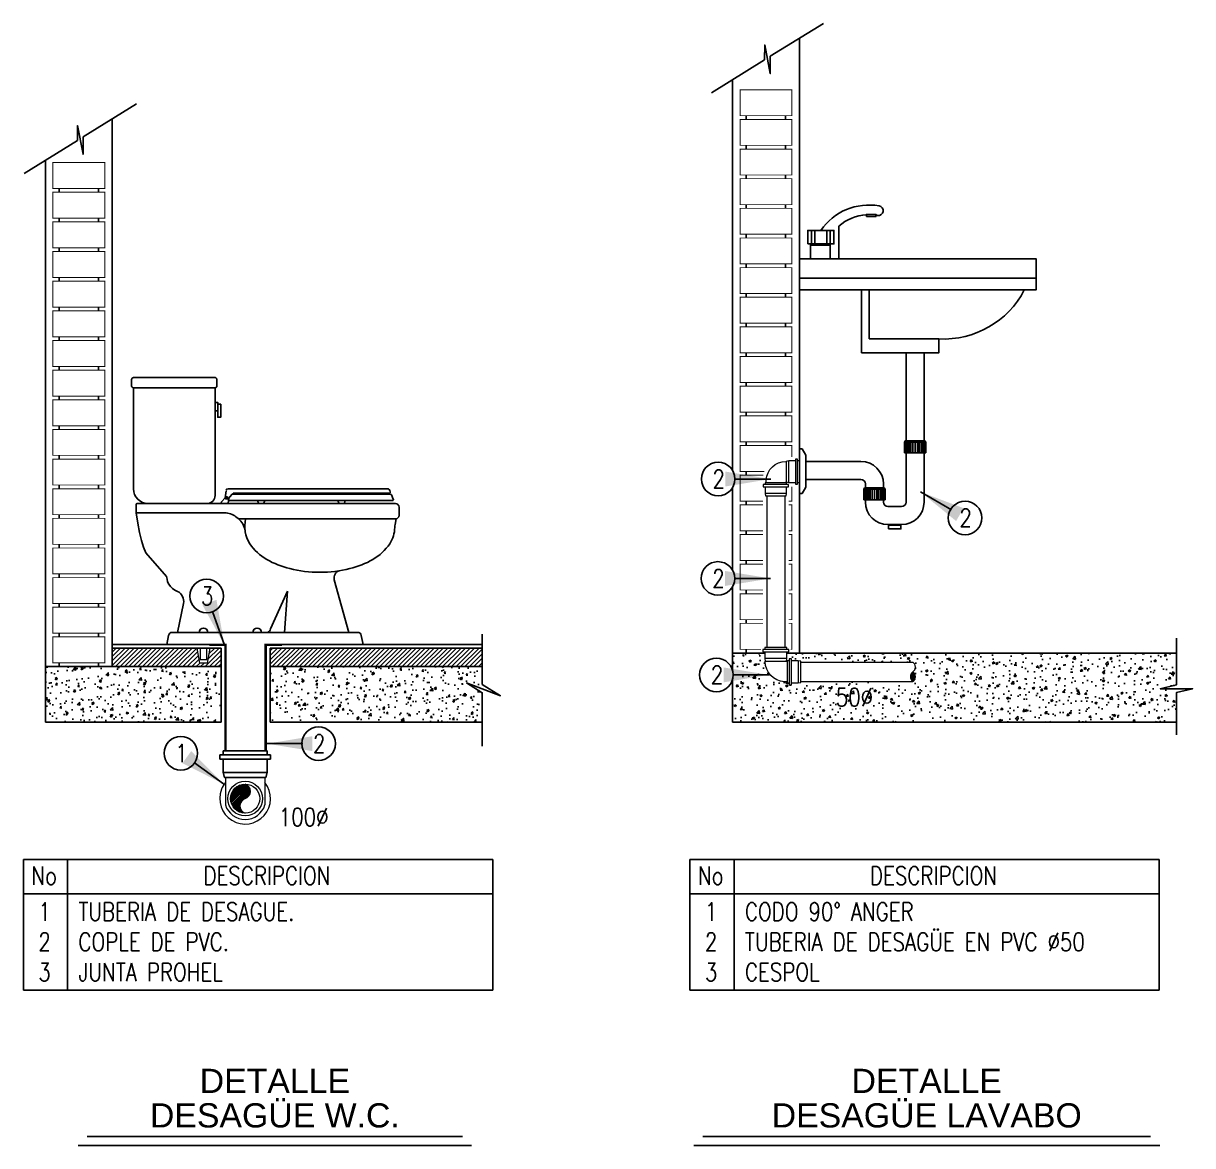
# Model space of a CAD drawing. Header units: millimetres. Extents: x 1309 to 1714, y 898 to 1242.
# Drawn here: x 1568.015 to 1570.592, y 1211.394 to 1213.868 of the extents above; entities that cross this region are included whole.
import ezdxf
from ezdxf.enums import TextEntityAlignment as Align

# ---------------------------------------------------------------- set-up
doc = ezdxf.new("R2010")
doc.units = ezdxf.units.MM
for name, color, linetype in [('Caseta Muebles', 151, 'Continuous'), ('Caseta Muros', 181, 'Continuous'), ('Detalles', 8, 'Continuous'), ('Letreros', 7, 'Continuous'), ('Num Pieza', 6, 'Continuous'), ('Texto', 7, 'Continuous')]:
    doc.layers.add(name, color=color, linetype=linetype)
doc.layers.add('Sanitario Accesorios', color=41, linetype='Continuous', lineweight=15)
doc.layers.add('Sanitario Tuberia', color=131, linetype='Continuous', lineweight=15)
doc.styles.add('arial', font='arial.ttf')
doc.styles.add('Texto', font='simplex.shx', dxfattribs={"width": 0.8})
doc.dimstyles.new('Cotas', dxfattribs={"dimtxt": 0.125, "dimasz": 0.1, "dimexe": 0.05, "dimexo": 0.01, "dimgap": 0.02, "dimtad": 0, "dimtih": 1, "dimtoh": 1, "dimzin": 1, "dimdsep": 46, "dimtxsty": 'Texto', "dimcen": 0.01, "dimclrd": 1, "dimclre": 1, "dimclrt": 7, "dimaunit": 1, "dimadec": 4, "dimazin": 0, "dimtfac": 1, "dimtmove": 2, "dimatfit": 3, "dimfxl": 1.25, "dimarcsym": 0})

msp = doc.modelspace()

# ---------------------------------------------------------------- hatches: boundary and pattern name
at = {"layer": 'Detalles'}
h = msp.add_hatch(dxfattribs=at)
h.set_pattern_fill('ANSI31', color=8, scale=0.002199, style=0)
h.set_pattern_definition([(45, (1467.678691, 1146.7580856), (-0.00493726846, 0.00493726846), [])])
h.paths.add_polyline_path([(1568.39788, 1212.4912), (1568.21084, 1212.4912), (1568.21084, 1212.45036), (1568.45082, 1212.45036), (1568.45082, 1212.4912), (1568.42627, 1212.4912), (1568.42033, 1212.45807), (1568.40382, 1212.45807)])
h.paths.add_polyline_path([(1569.02646, 1212.4912), (1568.55897, 1212.4912), (1568.55897, 1212.45036), (1569.02647, 1212.45036)])
h = msp.add_hatch(dxfattribs=at)
h.set_pattern_fill('AR-CONC', color=8, scale=0.000266761, style=0)
h.set_pattern_definition([(50, (1482.551685, 1156.99002), (0.048599831, -0.004251932), [0.005081804, -0.055899844]), (355, (1482.551685, 1156.99002), (-0.009401424, 0.05096653), [0.004065443, -0.044719875]), (100.451, (1482.555735, 1156.989667), (0.039198582, 0.046714367), [0.004318867, -0.047507532]), (46.1842, (1482.551685, 1157.00357), (0.072313415, -0.01121527), [0.007622706, -0.083849766]), (96.6356, (1482.55771, 1157.00264), (0.06333028, 0.06600358), [0.0064783, -0.071261297]), (351.184, (1482.551685, 1157.00357), (0.063330377, 0.06600346), [0.006098165, -0.067079813]), (21, (1482.55846, 1157.000185), (0.040444992, -0.02728049), [0.005081804, -0.055899844]), (326, (1482.55846, 1157.000185), (0.016486393, 0.049134233), [0.004065443, -0.044719875]), (71.4514, (1482.56183, 1156.99791), (0.056931274, 0.021853853), [0.004318867, -0.047507532]), (37.5, (1482.551685, 1156.990021), (0.00082392, 0.0225560176), [0, -0.044177816, 0, -0.045397449, 0, -0.044889269]), (7.5, (1482.551685, 1156.99002), (0.0178249044, 0.026724307), [0, -0.025883322, 0, -0.0431614554, 0, -0.01710874]), (327.5, (1482.536575, 1156.99002), (0.0361703323, -0.0015282076), [0, -0.016939347, 0, -0.052850762, 0, -0.070128895]), (317.5, (1482.5298, 1156.99002), (0.039515143, 0.006782805), [0, -0.022021151, 0, -0.035098326, 0, -0.049801679])])
h.paths.add_polyline_path([(1570.55644, 1212.48026), (1569.69808, 1212.48026), (1569.69808, 1212.46801), (1569.69681, 1212.46258, 0.3478043), (1569.69869, 1212.46075), (1569.69869, 1212.4633), (1569.70292, 1212.4633), (1569.70292, 1212.46719), (1569.70779, 1212.46719), (1569.70779, 1212.4633), (1569.72281, 1212.4633), (1569.72831, 1212.46201), (1569.72831, 1212.4601), (1569.9756, 1212.4601, -0.5135972), (1569.9756, 1212.43874, -0.5135972), (1569.9756, 1212.41737), (1569.72831, 1212.41737), (1569.72831, 1212.41546), (1569.72281, 1212.41417), (1569.70779, 1212.41417), (1569.70779, 1212.41028), (1569.70292, 1212.41028), (1569.70292, 1212.41417), (1569.69869, 1212.41417), (1569.69869, 1212.41672), (1569.69235, 1212.41706, -0.3989595), (1569.65024, 1212.46143), (1569.65024, 1212.46251), (1569.64895, 1212.46801), (1569.64895, 1212.48026), (1569.57834, 1212.48026), (1569.57834, 1212.32783), (1570.55644, 1212.32783), (1570.55644, 1212.39287), (1570.59214, 1212.40134), (1570.52074, 1212.40134), (1570.55644, 1212.40981)])
h = msp.add_hatch(dxfattribs=at)
h.set_pattern_fill('AR-CONC', color=8, scale=0.000266761, style=0)
h.set_pattern_definition([(50, (6.338288, 13.80969), (0.048599831, -0.0042519322), [0.005081804, -0.055899844]), (355, (6.338288, 13.80969), (-0.0094015832, 0.0509665848), [0.0040654432, -0.0447200311]), (100.4514447, (6.342337, 13.809334), (0.0391982477, 0.0467146506), [0.0043188688, -0.0475075968]), (46.1842, (6.33829, 13.82324), (0.072313415, -0.0112152688), [0.007622706, -0.083849766]), (96.6355576, (6.344314, 13.822306), (0.063330251, 0.0660037308), [0.006478306, -0.0712614595]), (351.184151, (6.33829, 13.82324), (0.063330251, 0.0660037308), [0.006098156, -0.0670797414]), (21, (6.345063, 13.819852), (0.040444862, -0.0272804039), [0.005081804, -0.055899844]), (326, (6.345063, 13.81985), (0.0164863934, 0.0491342333), [0.0040654432, -0.0447198752]), (71.451445, (6.348434, 13.81758), (0.0569312553, 0.0218538297), [0.0043188688, -0.0475075149]), (37.5, (6.338288, 13.809689), (0.00082392002, 0.0225560176), [0, -0.04417781615, 0, -0.0453974491, 0, -0.0448892687]), (7.5, (6.338288, 13.809689), (0.0178249044, 0.0267243069), [0, -0.02588332173, 0, -0.04316145535, 0, -0.01710874015]), (327.5, (6.323178, 13.809689), (0.03617033226, -0.00152820757), [0, -0.0169393467, 0, -0.05285076165, 0, -0.07012889527]), (317.5, (6.316402, 13.80969), (0.03951514264, 0.00678280546), [0, -0.0220211507, 0, -0.03509832633, 0, -0.04980167925])])
h.paths.add_polyline_path([(1569.02645, 1212.39282), (1568.99206, 1212.41439), (1569.06659, 1212.3859), (1569.02647, 1212.41105), (1569.02647, 1212.45036), (1568.55897, 1212.45036), (1568.55897, 1212.32783), (1569.02646, 1212.32783)])
h.paths.add_polyline_path([(1568.45082, 1212.45036), (1568.06381, 1212.45036), (1568.06381, 1212.32783), (1568.45082, 1212.32783)])
at = {"layer": 'Sanitario Accesorios'}
h = msp.add_hatch(dxfattribs=at)
h.set_pattern_fill('ANSI31', color=8, scale=0.000754315, style=0)
h.set_pattern_definition([(45, (1444.39932, 1145.3458775), (-0.001693484492, 0.001693484492), [])])
h.paths.add_polyline_path([(1568.50397, 1212.19142, 0.4142136), (1568.47186, 1212.15931, 0.4142136), (1568.50397, 1212.1272, -0.7204707), (1568.50397, 1212.15931, 0.7204707)])

# ---------------------------------------------------------------- linework, layer by layer
for p, q in [((1568.46079, 1212.45036), (1568.46079, 1212.49937)), ((1568.54901, 1212.45036), (1568.54901, 1212.49937))]:
    msp.add_line(p, q)
at = {"color": 6}
for p, q in [((1569.04959, 1212.0254), (1568.01513, 1212.0254)), ((1568.01513, 1212.0254), (1568.01513, 1211.73741)), ((1568.11264, 1212.0254), (1568.11264, 1211.73741)), ((1569.04959, 1211.73741), (1569.04959, 1212.0254)), ((1570.51867, 1212.0254), (1569.48422, 1212.0254)), ((1569.48422, 1212.0254), (1569.48422, 1211.73741)), ((1569.58173, 1212.0254), (1569.58173, 1211.73741)), ((1570.51867, 1211.73741), (1570.51867, 1212.0254)), ((1568.01513, 1211.94937), (1569.04959, 1211.94937)), ((1569.48422, 1211.94937), (1570.51867, 1211.94937)), ((1568.01513, 1211.73741), (1569.04959, 1211.73741)), ((1569.48422, 1211.73741), (1570.51867, 1211.73741))]:
    msp.add_line(p, q, dxfattribs=at)
msp.add_lwpolyline([(1570.55644, 1212.51269), (1570.55644, 1212.40981), (1570.52074, 1212.40134), (1570.59214, 1212.40134), (1570.55644, 1212.39287), (1570.55644, 1212.29961)])
at = {"layer": 'Caseta Muebles'}
for p, q in [((1569.75187, 1213.41193), (1569.75187, 1213.38196)), ((1569.75962, 1213.41193), (1569.75962, 1213.38196)), ((1569.78573, 1213.41193), (1569.78573, 1213.38196)), ((1569.79348, 1213.41193), (1569.79348, 1213.38196)), ((1569.81223, 1213.34949), (1569.81223, 1213.42117)), ((1569.72537, 1213.30683), (1570.24707, 1213.30683)), ((1569.8796, 1213.2806), (1569.8796, 1213.17265)), ((1569.8796, 1213.17265), (1570.03313, 1213.17265)), ((1569.96055, 1213.14073), (1569.96055, 1213.1074)), ((1570.00036, 1213.14195), (1570.00036, 1212.94827)), ((1569.96055, 1213.1074), (1569.96055, 1212.94827)), ((1568.25774, 1213.06478), (1568.25774, 1212.84244)), ((1568.43755, 1212.82748), (1568.43755, 1213.06478)), ((1569.95684, 1212.94532), (1569.95861, 1212.94827)), ((1569.95684, 1212.92168), (1569.95684, 1212.94532)), ((1569.95684, 1212.94532), (1570.00382, 1212.94532)), ((1569.958, 1212.94532), (1569.95969, 1212.94827)), ((1569.958, 1212.92168), (1569.958, 1212.94532)), ((1569.95861, 1212.94827), (1570.00204, 1212.94827)), ((1569.95916, 1212.94532), (1569.96076, 1212.94827)), ((1569.95916, 1212.92168), (1569.95916, 1212.94532)), ((1569.96122, 1212.94532), (1569.96267, 1212.94827)), ((1569.96122, 1212.92168), (1569.96122, 1212.94532)), ((1569.96381, 1212.94532), (1569.96506, 1212.94827)), ((1569.96381, 1212.92168), (1569.96381, 1212.94532)), ((1569.96716, 1212.94532), (1569.96816, 1212.94827)), ((1569.96716, 1212.92168), (1569.96716, 1212.94532)), ((1569.97103, 1212.94532), (1569.97174, 1212.94827)), ((1569.97103, 1212.92168), (1569.97103, 1212.94532)), ((1569.97516, 1212.94532), (1569.97555, 1212.94827)), ((1569.97516, 1212.92168), (1569.97516, 1212.94532)), ((1569.98033, 1212.94532), (1569.98033, 1212.94827)), ((1569.98033, 1212.94532), (1569.98033, 1212.92168)), ((1569.9855, 1212.94532), (1569.98511, 1212.94827)), ((1569.9855, 1212.92168), (1569.9855, 1212.94532)), ((1569.98963, 1212.94532), (1569.98892, 1212.94827)), ((1569.98963, 1212.92168), (1569.98963, 1212.94532)), ((1569.9935, 1212.94532), (1569.9925, 1212.94827)), ((1569.9935, 1212.92168), (1569.9935, 1212.94532)), ((1569.99685, 1212.94532), (1569.9956, 1212.94827)), ((1569.99685, 1212.92168), (1569.99685, 1212.94532)), ((1569.99943, 1212.94532), (1569.99799, 1212.94827)), ((1569.99943, 1212.92168), (1569.99943, 1212.94532)), ((1570.0015, 1212.94532), (1569.9999, 1212.94827)), ((1570.00266, 1212.94532), (1570.00097, 1212.94827)), ((1570.0015, 1212.92168), (1570.0015, 1212.94532)), ((1570.00382, 1212.94532), (1570.00204, 1212.94827)), ((1570.00266, 1212.92168), (1570.00266, 1212.94532)), ((1570.00382, 1212.92168), (1570.00382, 1212.94532)), ((1569.73179, 1212.93005), (1569.72537, 1212.93005)), ((1569.73982, 1212.91624), (1569.73179, 1212.93005)), ((1569.95684, 1212.92168), (1570.00382, 1212.92168)), ((1569.96055, 1212.92168), (1569.96055, 1212.81304)), ((1570.00036, 1212.92168), (1570.00036, 1212.81304)), ((1569.73982, 1212.91624), (1569.73982, 1212.84598)), ((1569.73982, 1212.90258), (1569.86102, 1212.90258)), ((1569.73982, 1212.84598), (1569.73179, 1212.83217)), ((1569.73982, 1212.86277), (1569.86102, 1212.86277)), ((1569.86726, 1212.84148), (1569.86904, 1212.84443)), ((1569.86726, 1212.84148), (1569.91425, 1212.84148)), ((1569.86726, 1212.81784), (1569.86726, 1212.84148)), ((1569.86843, 1212.84148), (1569.87012, 1212.84443)), ((1569.86843, 1212.81784), (1569.86843, 1212.84148)), ((1569.86904, 1212.84443), (1569.91247, 1212.84443)), ((1569.86959, 1212.84148), (1569.87119, 1212.84443)), ((1569.86959, 1212.81784), (1569.86959, 1212.84148)), ((1569.87098, 1212.85282), (1569.87098, 1212.84443)), ((1569.87165, 1212.84148), (1569.8731, 1212.84443)), ((1569.87165, 1212.81784), (1569.87165, 1212.84148)), ((1569.87423, 1212.84148), (1569.87548, 1212.84443)), ((1569.87423, 1212.81784), (1569.87423, 1212.84148)), ((1569.87759, 1212.84148), (1569.87859, 1212.84443)), ((1569.87759, 1212.81784), (1569.87759, 1212.84148)), ((1569.88146, 1212.84148), (1569.88216, 1212.84443)), ((1569.88146, 1212.81784), (1569.88146, 1212.84148)), ((1569.88559, 1212.84148), (1569.88598, 1212.84443)), ((1569.88559, 1212.81784), (1569.88559, 1212.84148)), ((1569.89076, 1212.84148), (1569.89076, 1212.84443)), ((1569.89076, 1212.84148), (1569.89076, 1212.81784)), ((1569.89592, 1212.84148), (1569.89553, 1212.84443)), ((1569.89592, 1212.81784), (1569.89592, 1212.84148)), ((1569.90005, 1212.84148), (1569.89935, 1212.84443)), ((1569.90005, 1212.81784), (1569.90005, 1212.84148)), ((1569.90393, 1212.84148), (1569.90293, 1212.84443)), ((1569.90393, 1212.81784), (1569.90393, 1212.84148)), ((1569.90728, 1212.84148), (1569.90603, 1212.84443)), ((1569.90728, 1212.81784), (1569.90728, 1212.84148)), ((1569.90986, 1212.84148), (1569.90842, 1212.84443)), ((1569.90986, 1212.81784), (1569.90986, 1212.84148)), ((1569.91193, 1212.84148), (1569.91032, 1212.84443)), ((1569.91079, 1212.85282), (1569.91079, 1212.84443)), ((1569.91309, 1212.84148), (1569.9114, 1212.84443)), ((1569.91193, 1212.81784), (1569.91193, 1212.84148)), ((1569.91425, 1212.84148), (1569.91247, 1212.84443)), ((1569.91309, 1212.81784), (1569.91309, 1212.84148)), ((1569.91425, 1212.81784), (1569.91425, 1212.84148)), ((1568.45968, 1212.82261), (1568.46208, 1212.8376)), ((1568.46558, 1212.82029), (1568.4617, 1212.82029)), ((1568.47463, 1212.82993), (1568.46714, 1212.82101)), ((1568.46724, 1212.81618), (1568.82859, 1212.81618)), ((1568.47477, 1212.83009), (1568.8234, 1212.83009)), ((1569.73179, 1212.83217), (1569.72537, 1212.83217)), ((1569.86726, 1212.81784), (1569.91425, 1212.81784)), ((1569.87098, 1212.81784), (1569.87098, 1212.81304)), ((1569.91079, 1212.81784), (1569.91079, 1212.81304)), ((1568.26387, 1212.78935), (1568.26387, 1212.80772)), ((1568.26591, 1212.80977), (1568.83494, 1212.80977)), ((1568.84311, 1212.8016), (1568.84311, 1212.78391)), ((1569.92074, 1212.80308), (1569.9506, 1212.80308)), ((1568.26387, 1212.78935), (1568.45838, 1212.78935)), ((1568.26387, 1212.78935), (1568.2672, 1212.76647)), ((1568.2672, 1212.76647), (1568.27095, 1212.74623)), ((1568.4886, 1212.77668), (1568.48372, 1212.78054)), ((1568.48974, 1212.77574), (1568.83494, 1212.77574)), ((1568.83439, 1212.76341), (1568.8368, 1212.77596)), ((1568.27095, 1212.74623), (1568.27513, 1212.72862)), ((1569.92074, 1212.76327), (1569.9506, 1212.76327)), ((1568.27513, 1212.72862), (1568.27974, 1212.71366)), ((1568.27974, 1212.71366), (1568.28477, 1212.70133)), ((1568.28477, 1212.70133), (1568.33062, 1212.649)), ((1568.33062, 1212.649), (1568.33179, 1212.643)), ((1568.33179, 1212.643), (1568.33313, 1212.63708)), ((1568.33313, 1212.63708), (1568.33554, 1212.6317)), ((1568.73251, 1212.52581), (1568.70032, 1212.64162)), ((1568.33554, 1212.6317), (1568.33901, 1212.62687)), ((1568.33901, 1212.62687), (1568.34353, 1212.62258)), ((1568.34353, 1212.62258), (1568.34912, 1212.61884)), ((1568.34912, 1212.61884), (1568.35457, 1212.61622)), ((1568.55977, 1212.53356), (1568.59745, 1212.6168)), ((1568.59745, 1212.6168), (1568.59028, 1212.52581)), ((1568.35463, 1212.52581), (1568.36799, 1212.58939)), ((1568.33114, 1212.49937), (1568.33506, 1212.51922)), ((1568.75189, 1212.52581), (1568.34307, 1212.52581)), ((1568.76383, 1212.49937), (1568.75991, 1212.51922))]:
    msp.add_line(p, q, dxfattribs=at)
for points in [[(1569.87335, 1213.44229), (1569.89398, 1213.44229), (1569.89398, 1213.44712), (1569.87335, 1213.44712)], [(1569.74374, 1213.38196), (1569.80161, 1213.38196), (1569.80161, 1213.41193), (1569.74374, 1213.41193)], [(1569.74977, 1213.34949), (1569.79364, 1213.34949), (1569.79364, 1213.37945), (1569.74977, 1213.37945)], [(1569.72537, 1213.2806), (1570.24707, 1213.2806), (1570.24707, 1213.34949), (1569.72537, 1213.34949)], [(1568.43755, 1213.03265), (1568.43755, 1213.01375), (1568.4435, 1213.01375), (1568.4435, 1213.03265)], [(1568.4435, 1213.02877), (1568.4435, 1213.00011), (1568.44995, 1213.00011), (1568.44995, 1213.02877)], [(1569.92222, 1212.75383), (1569.94922, 1212.75383), (1569.94922, 1212.76238), (1569.92222, 1212.76238)]]:
    msp.add_lwpolyline(points, close=True, dxfattribs=at)
msp.add_lwpolyline([(1570.03313, 1213.2806), (1569.86236, 1213.2806), (1569.86236, 1213.14195), (1570.03313, 1213.14195), (1570.03313, 1213.17265)], dxfattribs=at)
msp.add_lwpolyline([(1568.25371, 1213.06886), (1568.25371, 1213.08341, -0.4142136), (1568.25779, 1213.08749), (1568.4375, 1213.08749, -0.4142136), (1568.44158, 1213.08341), (1568.44158, 1213.06886, -0.4142136), (1568.4375, 1213.06478), (1568.25779, 1213.06478, -0.4142136)], format="xyb", close=True, dxfattribs=at)
for points in [[(1568.47776, 1212.83285), (1568.82206, 1212.83285, 0.5661501), (1568.82386, 1212.83586, 0.0134126), (1568.8212, 1212.84053, 0.2626284), (1568.81771, 1212.8425), (1568.46611, 1212.8425)], [(1568.45137, 1212.80977), (1568.45137, 1212.81189, -0.1764695), (1568.45185, 1212.8132), (1568.45967, 1212.82251, -0.4087809)], [(1568.46806, 1212.8221, -0.0120746), (1568.46805, 1212.82201), (1568.46635, 1212.80977)]]:
    msp.add_lwpolyline(points, format="xyb", dxfattribs=at)
msp.add_circle((1568.46377, 1212.82341), 0.0014, dxfattribs=at)
for centre, radius, start, end in [((1569.87916, 1213.33834), 0.12943, 80.18068, 145.35325), ((1569.8995, 1213.45537), 0.01065, 260.6365, 80.6365), ((1569.87953, 1213.34448), 0.10204, 93.47548, 131.26973), ((1569.87953, 1213.34448), 0.10204, 79.70359, 81.85654), ((1570.04353, 1213.37225), 0.19987, 267.01799, 332.70563), ((1569.86102, 1212.85282), 0.04976, 360, 90), ((1568.29042, 1212.84244), 0.03267, 180, 270), ((1568.46611, 1212.83842), 0.00408, 90, 170.91789), ((1569.86102, 1212.85282), 0.00995, 360, 90), ((1568.41984, 1212.82748), 0.01772, 270, 0), ((1568.4617, 1212.82233), 0.00204, 172.09017, 270), ((1568.46558, 1212.82233), 0.00204, 270, 319.96831), ((1568.47776, 1212.82731), 0.00408, 90, 139.96831), ((1568.53923, 1212.8159), 0.00748, 177.90432, 235.16119), ((1568.53923, 1212.8159), 0.00748, 304.83881, 2.09568), ((1568.57939, 1212.83171), 0.003, 157.53325, 212.77653), ((1568.57939, 1212.83171), 0.003, 327.22347, 22.46675), ((1568.67897, 1212.83171), 0.003, 157.53325, 212.77653), ((1568.67897, 1212.83171), 0.003, 327.22347, 22.46675), ((1568.71658, 1212.8159), 0.00748, 177.90432, 235.16119), ((1568.71658, 1212.8159), 0.00748, 304.83881, 2.09568), ((1568.8234, 1212.826), 0.00408, 23.77716, 90), ((1568.73543, 1212.78725), 0.10021, 18.39197, 23.77716), ((1568.82859, 1212.81822), 0.00204, 270, 18.39197), ((1568.26591, 1212.80772), 0.00204, 90, 180), ((1568.83494, 1212.8016), 0.00817, 0, 90), ((1569.92074, 1212.81304), 0.04976, 180, 270), ((1569.92074, 1212.81304), 0.00995, 180, 270), ((1569.9506, 1212.81304), 0.00995, 270, 0), ((1569.9506, 1212.81304), 0.04976, 270, 0), ((1568.45838, 1212.7485), 0.04084, 51.66214, 90), ((1568.46327, 1212.74464), 0.04084, 7.601, 51.66214), ((1568.57839, 1212.76), 0.0753, 167.93467, 211.05415), ((1568.83494, 1212.78391), 0.00817, 270, 0), ((1568.75843, 1212.76), 0.0753, 328.94585, 357.87631), ((1568.8745, 1212.7557), 0.04084, 169.12183, 177.87631), ((1568.61266, 1212.79103), 0.12099, 215.27162, 239.64549), ((1568.72417, 1212.79103), 0.12099, 300.35451, 324.72838), ((1568.6463, 1212.84848), 0.18757, 239.64549, 256.36481), ((1568.66841, 1212.93962), 0.28135, 256.36481, 270), ((1568.66841, 1212.93962), 0.28135, 270, 283.63519), ((1568.7161, 1212.64585), 0.01634, 104.64042, 195.02804), ((1568.69052, 1212.84848), 0.18757, 283.63519, 300.35451), ((1568.34395, 1212.59414), 0.0245, 348.83095, 64.30407), ((1568.41207, 1212.52581), 0.00947, 0, 180), ((1568.53036, 1212.52581), 0.00947, 0, 180), ((1568.55161, 1212.53398), 0.00817, 270, 357.06235), ((1568.34307, 1212.51764), 0.00817, 90, 168.83095), ((1568.75189, 1212.51764), 0.00817, 11.16905, 90)]:
    msp.add_arc(centre, radius, start, end, dxfattribs=at)
at = {"layer": 'Caseta Muros'}
for p, q in [((1569.72537, 1212.48026), (1569.72537, 1213.83514)), ((1569.57834, 1212.88244), (1569.57834, 1213.74414)), ((1568.21084, 1212.45036), (1568.21084, 1213.65747)), ((1569.60849, 1213.6565), (1569.60849, 1213.66466)), ((1569.69521, 1213.6565), (1569.69521, 1213.66466)), ((1569.60849, 1213.59115), (1569.60849, 1213.59932)), ((1569.69521, 1213.59115), (1569.69521, 1213.59932)), ((1568.06381, 1212.45036), (1568.06381, 1213.56646)), ((1569.60849, 1213.5258), (1569.60849, 1213.53397)), ((1569.69521, 1213.5258), (1569.69521, 1213.53397)), ((1568.09396, 1213.49591), (1568.09396, 1213.50407)), ((1568.18069, 1213.49591), (1568.18069, 1213.50407)), ((1569.60849, 1213.46046), (1569.60849, 1213.46862)), ((1569.69521, 1213.46046), (1569.69521, 1213.46862)), ((1568.09396, 1213.43056), (1568.09396, 1213.43873)), ((1568.18069, 1213.43056), (1568.18069, 1213.43873)), ((1569.60849, 1213.39511), (1569.60849, 1213.40328)), ((1569.69521, 1213.39511), (1569.69521, 1213.40328)), ((1568.09396, 1213.36521), (1568.09396, 1213.37338)), ((1568.18069, 1213.36521), (1568.18069, 1213.37338)), ((1569.60849, 1213.32976), (1569.60849, 1213.33793)), ((1569.69521, 1213.32976), (1569.69521, 1213.33793)), ((1568.09396, 1213.29987), (1568.09396, 1213.30803)), ((1568.18069, 1213.29987), (1568.18069, 1213.30803)), ((1569.60849, 1213.26442), (1569.60849, 1213.27258)), ((1569.69521, 1213.26442), (1569.69521, 1213.27258)), ((1568.09396, 1213.23452), (1568.09396, 1213.24269)), ((1568.18069, 1213.23452), (1568.18069, 1213.24269)), ((1569.60849, 1213.19907), (1569.60849, 1213.20724)), ((1569.69521, 1213.19907), (1569.69521, 1213.20724)), ((1568.09396, 1213.16917), (1568.09396, 1213.17734)), ((1568.18069, 1213.16917), (1568.18069, 1213.17734)), ((1569.60849, 1213.13372), (1569.60849, 1213.14189)), ((1569.69521, 1213.13372), (1569.69521, 1213.14189)), ((1568.09396, 1213.10383), (1568.09396, 1213.11199)), ((1568.18069, 1213.10383), (1568.18069, 1213.11199)), ((1569.60849, 1213.06838), (1569.60849, 1213.07654)), ((1569.69521, 1213.06838), (1569.69521, 1213.07654)), ((1568.09396, 1213.03848), (1568.09396, 1213.04665)), ((1568.18069, 1213.03848), (1568.18069, 1213.04665)), ((1569.60849, 1213.00303), (1569.60849, 1213.0112)), ((1569.69521, 1213.00303), (1569.69521, 1213.0112)), ((1568.09396, 1212.97313), (1568.09396, 1212.9813)), ((1568.18069, 1212.97313), (1568.18069, 1212.9813)), ((1569.60849, 1212.93768), (1569.60849, 1212.94585)), ((1569.69521, 1212.93768), (1569.69521, 1212.94585)), ((1568.09396, 1212.90779), (1568.09396, 1212.91595)), ((1568.18069, 1212.90779), (1568.18069, 1212.91595)), ((1569.60849, 1212.87234), (1569.60849, 1212.8805)), ((1568.09396, 1212.84244), (1568.09396, 1212.85061)), ((1568.18069, 1212.84244), (1568.18069, 1212.85061)), ((1569.57834, 1212.66235), (1569.57834, 1212.84508)), ((1569.60849, 1212.80699), (1569.60849, 1212.81516)), ((1568.09396, 1212.77709), (1568.09396, 1212.78526)), ((1568.18069, 1212.77709), (1568.18069, 1212.78526)), ((1569.60849, 1212.74164), (1569.60849, 1212.74981)), ((1568.09396, 1212.71175), (1568.09396, 1212.71991)), ((1568.18069, 1212.71175), (1568.18069, 1212.71991)), ((1569.60849, 1212.6763), (1569.60849, 1212.68446)), ((1568.09396, 1212.6464), (1568.09396, 1212.65457)), ((1568.18069, 1212.6464), (1568.18069, 1212.65457)), ((1569.57834, 1212.48026), (1569.57834, 1212.62691)), ((1569.60849, 1212.61095), (1569.60849, 1212.61912)), ((1568.09396, 1212.58105), (1568.09396, 1212.58922)), ((1568.18069, 1212.58105), (1568.18069, 1212.58922)), ((1569.60849, 1212.5456), (1569.60849, 1212.55377)), ((1568.09396, 1212.51571), (1568.09396, 1212.52387)), ((1568.18069, 1212.51571), (1568.18069, 1212.52387)), ((1569.60849, 1212.48026), (1569.60849, 1212.48842)), ((1568.09396, 1212.45036), (1568.09396, 1212.45853)), ((1568.18069, 1212.45036), (1568.18069, 1212.45853))]:
    msp.add_line(p, q, dxfattribs=at)
at = {"layer": 'Caseta Muros', "const_width": 0.00203}
for points in [[(1569.59467, 1213.72184), (1569.70903, 1213.72184), (1569.70903, 1213.66466), (1569.59467, 1213.66466)], [(1569.59467, 1213.6565), (1569.70903, 1213.6565), (1569.70903, 1213.59932), (1569.59467, 1213.59932)], [(1569.59467, 1213.59115), (1569.70903, 1213.59115), (1569.70903, 1213.53397), (1569.59467, 1213.53397)], [(1568.08015, 1213.56125), (1568.1945, 1213.56125), (1568.1945, 1213.50407), (1568.08015, 1213.50407)], [(1569.59467, 1213.5258), (1569.70903, 1213.5258), (1569.70903, 1213.46862), (1569.59467, 1213.46862)], [(1568.08015, 1213.49591), (1568.1945, 1213.49591), (1568.1945, 1213.43873), (1568.08015, 1213.43873)], [(1569.59467, 1213.46046), (1569.70903, 1213.46046), (1569.70903, 1213.40328), (1569.59467, 1213.40328)], [(1568.08015, 1213.43056), (1568.1945, 1213.43056), (1568.1945, 1213.37338), (1568.08015, 1213.37338)], [(1569.59467, 1213.39511), (1569.70903, 1213.39511), (1569.70903, 1213.33793), (1569.59467, 1213.33793)], [(1568.08015, 1213.36521), (1568.1945, 1213.36521), (1568.1945, 1213.30803), (1568.08015, 1213.30803)], [(1569.59467, 1213.32976), (1569.70903, 1213.32976), (1569.70903, 1213.27258), (1569.59467, 1213.27258)], [(1568.08015, 1213.29987), (1568.1945, 1213.29987), (1568.1945, 1213.24269), (1568.08015, 1213.24269)], [(1569.59467, 1213.26442), (1569.70903, 1213.26442), (1569.70903, 1213.20724), (1569.59467, 1213.20724)], [(1568.08015, 1213.23452), (1568.1945, 1213.23452), (1568.1945, 1213.17734), (1568.08015, 1213.17734)], [(1569.59467, 1213.19907), (1569.70903, 1213.19907), (1569.70903, 1213.14189), (1569.59467, 1213.14189)], [(1568.08015, 1213.16917), (1568.1945, 1213.16917), (1568.1945, 1213.11199), (1568.08015, 1213.11199)], [(1569.59467, 1213.13372), (1569.70903, 1213.13372), (1569.70903, 1213.07654), (1569.59467, 1213.07654)], [(1568.08015, 1213.10383), (1568.1945, 1213.10383), (1568.1945, 1213.04665), (1568.08015, 1213.04665)], [(1569.59467, 1213.06838), (1569.70903, 1213.06838), (1569.70903, 1213.0112), (1569.59467, 1213.0112)], [(1568.08015, 1213.03848), (1568.1945, 1213.03848), (1568.1945, 1212.9813), (1568.08015, 1212.9813)], [(1569.59467, 1213.00303), (1569.70903, 1213.00303), (1569.70903, 1212.94585), (1569.59467, 1212.94585)], [(1568.08015, 1212.97313), (1568.1945, 1212.97313), (1568.1945, 1212.91595), (1568.08015, 1212.91595)], [(1568.08015, 1212.90779), (1568.1945, 1212.90779), (1568.1945, 1212.85061), (1568.08015, 1212.85061)], [(1568.08015, 1212.84244), (1568.1945, 1212.84244), (1568.1945, 1212.78526), (1568.08015, 1212.78526)], [(1568.08015, 1212.77709), (1568.1945, 1212.77709), (1568.1945, 1212.71991), (1568.08015, 1212.71991)], [(1568.08015, 1212.71175), (1568.1945, 1212.71175), (1568.1945, 1212.65457), (1568.08015, 1212.65457)], [(1568.08015, 1212.6464), (1568.1945, 1212.6464), (1568.1945, 1212.58922), (1568.08015, 1212.58922)], [(1568.08015, 1212.58105), (1568.1945, 1212.58105), (1568.1945, 1212.52387), (1568.08015, 1212.52387)], [(1568.08015, 1212.51571), (1568.1945, 1212.51571), (1568.1945, 1212.45853), (1568.08015, 1212.45853)]]:
    msp.add_lwpolyline(points, close=True, dxfattribs=at)
for points in [[(1569.64783, 1212.8805), (1569.59467, 1212.8805), (1569.59467, 1212.93768), (1569.70903, 1212.93768), (1569.70903, 1212.91251)], [(1569.64502, 1212.81516), (1569.59467, 1212.81516), (1569.59467, 1212.87234), (1569.64615, 1212.87234)], [(1569.70903, 1212.84679), (1569.70903, 1212.81516), (1569.70202, 1212.81516)], [(1569.64502, 1212.74981), (1569.59467, 1212.74981), (1569.59467, 1212.80699), (1569.64502, 1212.80699)], [(1569.70202, 1212.80699), (1569.70903, 1212.80699), (1569.70903, 1212.74981), (1569.70202, 1212.74981)], [(1569.64502, 1212.68446), (1569.59467, 1212.68446), (1569.59467, 1212.74164), (1569.64502, 1212.74164)], [(1569.70202, 1212.74164), (1569.70903, 1212.74164), (1569.70903, 1212.68446), (1569.70202, 1212.68446)], [(1569.64502, 1212.61912), (1569.59467, 1212.61912), (1569.59467, 1212.6763), (1569.64502, 1212.6763)], [(1569.70202, 1212.6763), (1569.70903, 1212.6763), (1569.70903, 1212.61912), (1569.70202, 1212.61912)], [(1569.64502, 1212.55377), (1569.59467, 1212.55377), (1569.59467, 1212.61095), (1569.64502, 1212.61095)], [(1569.70202, 1212.61095), (1569.70903, 1212.61095), (1569.70903, 1212.55377), (1569.70202, 1212.55377)], [(1569.64063, 1212.48842), (1569.59467, 1212.48842), (1569.59467, 1212.5456), (1569.64502, 1212.5456)], [(1569.70202, 1212.5456), (1569.70903, 1212.5456), (1569.70903, 1212.48842), (1569.70641, 1212.48842)]]:
    msp.add_lwpolyline(points, dxfattribs=at)
at = {"layer": 'Detalles', "color": 4}
for p, q in [((1568.46079, 1212.49937), (1568.21084, 1212.49937)), ((1568.45082, 1212.4912), (1568.21084, 1212.4912)), ((1568.45082, 1212.4912), (1568.45082, 1212.32783)), ((1569.02646, 1212.49937), (1568.54901, 1212.49937)), ((1568.55897, 1212.4912), (1568.55897, 1212.32783)), ((1569.02646, 1212.4912), (1568.55897, 1212.4912)), ((1569.57834, 1212.48026), (1569.57834, 1212.44176)), ((1569.57834, 1212.48026), (1569.64895, 1212.48026)), ((1570.55644, 1212.48026), (1569.69808, 1212.48026)), ((1568.45082, 1212.45036), (1568.06381, 1212.45036)), ((1568.06381, 1212.32783), (1568.06381, 1212.45036)), ((1569.02647, 1212.45036), (1568.55897, 1212.45036)), ((1569.57834, 1212.4223), (1569.57834, 1212.32783)), ((1568.45082, 1212.32783), (1568.06381, 1212.32783)), ((1569.02646, 1212.32783), (1568.55897, 1212.32783)), ((1569.57834, 1212.32783), (1570.55644, 1212.32783))]:
    msp.add_line(p, q, dxfattribs=at)
at = {"layer": 'Detalles', "color": 1}
for points in [[(1569.7787, 1213.86816), (1569.66139, 1213.79554), (1569.66117, 1213.75733), (1569.64907, 1213.82056), (1569.64888, 1213.78782), (1569.53158, 1213.7152)], [(1568.26417, 1213.69048), (1568.14687, 1213.61786), (1568.14665, 1213.57965), (1568.13454, 1213.64289), (1568.13436, 1213.61014), (1568.01705, 1213.53752)], [(1569.02646, 1212.52202), (1569.02647, 1212.41105), (1569.06659, 1212.3859), (1568.99206, 1212.41439), (1569.02645, 1212.39282), (1569.02647, 1212.27524)]]:
    msp.add_lwpolyline(points, dxfattribs=at)
at = {"layer": 'Letreros', "color": 5}
for p, q in [((1568.98289, 1211.41442), (1568.15593, 1211.41442)), ((1570.49963, 1211.41442), (1569.51261, 1211.41442))]:
    msp.add_line(p, q, dxfattribs=at)
at = {"layer": 'Letreros', "color": 7}
for p, q in [((1569.00289, 1211.39441), (1568.13592, 1211.39441)), ((1570.51964, 1211.39441), (1569.49261, 1211.39441))]:
    msp.add_line(p, q, dxfattribs=at)
at = {"layer": 'Num Pieza', "color": 6}
for centre in [(1569.5464, 1212.86376), (1570.09066, 1212.77805), (1569.54586, 1212.64463), (1568.41908, 1212.60588), (1569.54264, 1212.43203), (1568.6658, 1212.28045), (1568.36219, 1212.25931)]:
    msp.add_circle(centre, 0.037, dxfattribs=at)
at = {"layer": 'Sanitario Accesorios'}
for p, q in [((1569.70197, 1212.85614), (1569.70197, 1212.90379)), ((1569.6974, 1212.83216), (1569.64975, 1212.83216)), ((1569.69808, 1212.46801), (1569.64895, 1212.46801)), ((1569.72281, 1212.4633), (1569.72281, 1212.41417)), ((1568.55233, 1212.21694), (1568.4556, 1212.21694)), ((1568.4556, 1212.21694), (1568.55233, 1212.21694)), ((1568.46035, 1212.20611), (1568.46035, 1212.14526)), ((1568.54759, 1212.20611), (1568.54759, 1212.14526))]:
    msp.add_line(p, q, dxfattribs=at)
for points in [[(1569.65223, 1212.85555), (1569.65255, 1212.8617, -0.3989595), (1569.69559, 1212.90254), (1569.69663, 1212.90254)], [(1569.69869, 1212.41672), (1569.69235, 1212.41706, -0.3989595), (1569.65024, 1212.46143), (1569.65024, 1212.46251)]]:
    msp.add_lwpolyline(points, format="xyb", dxfattribs=at)
for points in [[(1569.71654, 1212.90379), (1569.70197, 1212.90379), (1569.69663, 1212.90254), (1569.69663, 1212.85739), (1569.70197, 1212.85614), (1569.71654, 1212.85614)], [(1569.72126, 1212.85614), (1569.72537, 1212.85614), (1569.72537, 1212.90379), (1569.72126, 1212.90379)], [(1569.6974, 1212.85145), (1569.6974, 1212.85555), (1569.64975, 1212.85555), (1569.64975, 1212.85145)], [(1569.64975, 1212.84673), (1569.64975, 1212.83216), (1569.651, 1212.82682), (1569.69615, 1212.82682), (1569.6974, 1212.83216), (1569.6974, 1212.84673)], [(1568.42627, 1212.4912), (1568.42033, 1212.45807), (1568.40382, 1212.45807), (1568.39788, 1212.4912)], [(1568.40481, 1212.4912), (1568.40481, 1212.46632), (1568.41933, 1212.46632), (1568.41933, 1212.4912)], [(1569.69808, 1212.4879), (1569.69808, 1212.49213), (1569.64895, 1212.49213), (1569.64895, 1212.4879)], [(1569.64895, 1212.48303), (1569.64895, 1212.46801), (1569.65024, 1212.46251), (1569.69679, 1212.46251), (1569.69808, 1212.46801), (1569.69808, 1212.48303)], [(1569.70292, 1212.4633), (1569.69869, 1212.4633), (1569.69869, 1212.41417), (1569.70292, 1212.41417)], [(1569.70779, 1212.41417), (1569.72281, 1212.41417), (1569.72831, 1212.41546), (1569.72831, 1212.46201), (1569.72281, 1212.4633), (1569.70779, 1212.4633)], [(1568.55233, 1212.2561), (1568.55233, 1212.26443), (1568.4556, 1212.26443), (1568.4556, 1212.2561)], [(1568.4556, 1212.2561), (1568.4556, 1212.26443), (1568.55233, 1212.26443), (1568.55233, 1212.2561)], [(1568.4556, 1212.24652), (1568.4556, 1212.21694), (1568.45814, 1212.20611), (1568.54979, 1212.20611), (1568.55233, 1212.21694), (1568.55233, 1212.24652)], [(1568.55233, 1212.24652), (1568.55233, 1212.21694), (1568.54979, 1212.20611), (1568.45814, 1212.20611), (1568.4556, 1212.21694), (1568.4556, 1212.24652)]]:
    msp.add_lwpolyline(points, dxfattribs=at)
for points in [[(1569.71654, 1212.85237), (1569.72126, 1212.85237), (1569.72126, 1212.90757), (1569.71654, 1212.90757)], [(1569.70118, 1212.84673), (1569.70118, 1212.85145), (1569.64598, 1212.85145), (1569.64598, 1212.84673)], [(1569.70198, 1212.48303), (1569.70198, 1212.4879), (1569.64506, 1212.4879), (1569.64506, 1212.48303)], [(1569.70779, 1212.46719), (1569.70292, 1212.46719), (1569.70292, 1212.41028), (1569.70779, 1212.41028)], [(1568.56, 1212.24652), (1568.56, 1212.2561), (1568.44794, 1212.2561), (1568.44794, 1212.24652)], [(1568.44794, 1212.24652), (1568.44794, 1212.2561), (1568.56, 1212.2561), (1568.56, 1212.24652)]]:
    msp.add_lwpolyline(points, close=True, dxfattribs=at)
for radius in [0.03824, 0.03211]:
    msp.add_circle((1568.50397, 1212.15931), radius, dxfattribs=at)
for centre, radius, start, end in [((1569.69697, 1212.85534), 0.00205, 98.10509, 174.03638), ((1569.69891, 1212.46285), 0.00212, 188.10509, 264.03638), ((1568.50397, 1212.15931), 0.05603, 158.50537, 38.87772), ((1568.50397, 1212.15931), 0.05603, 141.12228, 158.50537), ((1568.50397, 1212.15931), 0.04582, 197.84712, 342.15288)]:
    msp.add_arc(centre, radius, start, end, dxfattribs=at)
at = {"layer": 'Sanitario Accesorios', "color": 8}
for centre, start, end in [((1568.49861, 1212.17536), 288.45671, 71.54329), ((1568.50933, 1212.14325), 108.45671, 251.54329)]:
    msp.add_arc(centre, 0.01693, start, end, dxfattribs=at)
at = {"layer": 'Sanitario Tuberia'}
for p, q in [((1569.65366, 1212.82682), (1569.65366, 1212.49213)), ((1569.69329, 1212.82682), (1569.69329, 1212.49213)), ((1569.72831, 1212.4601), (1569.9756, 1212.4601)), ((1569.72831, 1212.41737), (1569.9756, 1212.41737))]:
    msp.add_line(p, q, dxfattribs=at)
at = {"layer": 'Sanitario Tuberia', "color": 8}
for p, q in [((1569.9779, 1212.43663), (1569.97012, 1212.42843)), ((1569.97824, 1212.43622), (1569.97012, 1212.42766)), ((1569.97857, 1212.43578), (1569.97016, 1212.42693)), ((1569.97754, 1212.43703), (1569.97017, 1212.42926)), ((1569.97888, 1212.43534), (1569.97024, 1212.42623)), ((1569.97717, 1212.43741), (1569.97028, 1212.43016)), ((1569.97918, 1212.43487), (1569.97035, 1212.42557)), ((1569.97678, 1212.43778), (1569.97048, 1212.43114)), ((1569.97946, 1212.43439), (1569.97049, 1212.42494)), ((1569.97972, 1212.43389), (1569.97065, 1212.42434)), ((1569.97638, 1212.43813), (1569.9708, 1212.43226)), ((1569.97996, 1212.43337), (1569.97083, 1212.42376)), ((1569.98018, 1212.43283), (1569.97104, 1212.4232)), ((1569.98039, 1212.43227), (1569.97127, 1212.42266)), ((1569.97596, 1212.43847), (1569.97134, 1212.4336)), ((1569.98057, 1212.43169), (1569.97151, 1212.42215)), ((1569.98073, 1212.43108), (1569.97178, 1212.42165)), ((1569.98086, 1212.43044), (1569.97206, 1212.42117)), ((1569.98097, 1212.42978), (1569.97236, 1212.42071)), ((1569.97519, 1212.43843), (1569.97247, 1212.43556)), ((1569.98104, 1212.42908), (1569.97267, 1212.42026)), ((1569.98108, 1212.42834), (1569.973, 1212.41983)), ((1569.98107, 1212.42756), (1569.97335, 1212.41942)), ((1569.98102, 1212.42673), (1569.97371, 1212.41902)), ((1569.98089, 1212.42582), (1569.97408, 1212.41864)), ((1569.98068, 1212.42482), (1569.97447, 1212.41828)), ((1569.98033, 1212.42368), (1569.97488, 1212.41793)), ((1569.97975, 1212.42229), (1569.9753, 1212.4176)), ((1569.97838, 1212.42007), (1569.97646, 1212.41805))]:
    msp.add_line(p, q, dxfattribs=at)
at = {"layer": 'Sanitario Tuberia', "const_width": 0.00545}
for points in [[(1568.4246, 1212.49825), (1568.46079, 1212.49825), (1568.46079, 1212.26561)], [(1568.5852, 1212.49825), (1568.54901, 1212.49825), (1568.54901, 1212.26488)]]:
    msp.add_lwpolyline(points, dxfattribs=at)
at = {"layer": 'Sanitario Tuberia'}
msp.add_lwpolyline([(1569.9756, 1212.43874, 0.5135972), (1569.9756, 1212.41737, 0.5135972)], format="xyb", close=True, dxfattribs=at)
msp.add_arc((1569.96794, 1212.44942), 0.01314, 305.63019, 54.36981, dxfattribs=at)

# ---------------------------------------------------------------- texts
at = {"layer": 'Letreros', "lineweight": -2, "style": 'arial'}
for s, height, p in [('DETALLE', 0.053352, (1568.56941, 1211.51045)), ('DETALLE', 0.053352, (1570.00612, 1211.51045)), ('DESAGÜE W.C.', 0.0533523, (1568.56941, 1211.43442)), ('DESAGÜE LAVABO', 0.0533523, (1570.00612, 1211.43442))]:
    msp.add_text(s, height=height, dxfattribs=at).set_placement(p, align=Align.CENTER)
at = {"layer": 'Texto', "style": 'Texto', "width": 0.8}
for s, height, p in [('2', 0.04001, (1569.54762, 1212.86376)), ('2', 0.04001, (1570.09188, 1212.77805)), ('2', 0.04001, (1569.54707, 1212.64463)), ('3', 0.04001, (1568.4203, 1212.60588)), ('2', 0.04001, (1569.54386, 1212.43203)), ('50%%C', 0.040014, (1569.84686, 1212.383)), ('2', 0.04001, (1568.66702, 1212.28045)), ('1', 0.04001, (1568.36341, 1212.25931))]:
    msp.add_text(s, height=height, dxfattribs=at).set_placement(p, align=Align.MIDDLE)
for s, height, p in [('100%%c', 0.040014, (1568.57801, 1212.09855)), ('TUBERIA DE DESAGUE.', 0.0400142, (1568.13645, 1211.89023)), ('CODO 90%%D ANGER ', 0.0400142, (1569.60554, 1211.89023)), ('COPLE DE PVC.', 0.0400142, (1568.13645, 1211.82354)), ('TUBERIA DE DESAGÜE EN PVC %%C50', 0.0400142, (1569.60554, 1211.82354)), ('JUNTA PROHEL', 0.0400142, (1568.13645, 1211.75685)), ('CESPOL', 0.040014, (1569.60554, 1211.75685))]:
    msp.add_text(s, height=height, dxfattribs=at).set_placement(p)
for s, height, p in [('No', 0.040014, (1568.06102, 1211.9696)), ('DESCRIPCION', 0.0400142, (1568.55203, 1211.9696)), ('No', 0.040014, (1569.53011, 1211.9696)), ('DESCRIPCION', 0.0400142, (1570.02111, 1211.9696)), ('1', 0.04001, (1568.06186, 1211.89023)), ('1', 0.04001, (1569.53094, 1211.89023)), ('2', 0.04001, (1568.06186, 1211.82354)), ('2', 0.04001, (1569.53094, 1211.82354)), ('3', 0.04001, (1568.06186, 1211.75685)), ('3', 0.04001, (1569.53094, 1211.75685))]:
    msp.add_text(s, height=height, dxfattribs=at).set_placement(p, align=Align.CENTER)

# ---------------------------------------------------------------- leaders
at = {"layer": 'Num Pieza', "color": 6}
for points in [[(1569.66235, 1212.86376), (1569.5834, 1212.86376)], [(1569.99243, 1212.83528), (1570.06086, 1212.7959)], [(1569.66181, 1212.64463), (1569.58286, 1212.64463)], [(1568.45822, 1212.49759), (1568.43212, 1212.57211)], [(1569.65859, 1212.43203), (1569.57964, 1212.43203)], [(1568.55228, 1212.28045), (1568.63124, 1212.28045)], [(1568.45617, 1212.19178), (1568.39234, 1212.23825)]]:
    msp.add_leader(points, dimstyle='Cotas', override={"dimgap": 0.02, "dimtad": 0}, dxfattribs=at)

doc.saveas('drawing.dxf')
